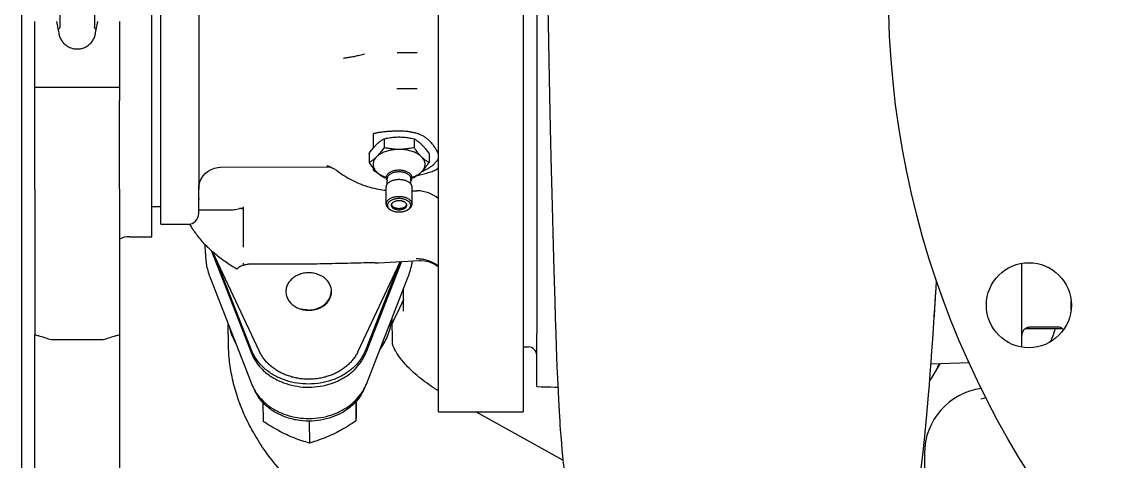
# Model space of a CAD drawing. Header units: millimetres. Extents: x 156850 to 204135, y 56350 to 74150.
# Drawn here: x 174473.2 to 174671.2, y 62116.7 to 62197.2 of the extents above; entities that cross this region are included whole.
import ezdxf

# ---------------------------------------------------------------- set-up
doc = ezdxf.new("R2010")
doc.units = ezdxf.units.MM
doc.header["$LTSCALE"] = 150
doc.layers.add('-----33 Equipment', color=5, linetype='Continuous')

# ---------------------------------------------------------------- blocks, each defined once
blk = doc.blocks.new('X-2F-PLAN$0$A$C73FA2420')
at = {"color": 0, "linetype": 'Continuous'}
for p, q in [((2333.42, 1165.05), (2562.72, 1165.08)), ((2332.73, 1162.65), (2385.59, 1162.66)), ((2386.37, 1162.66), (2385.59, 1162.66)), ((2412.24, 1162.66), (2386.37, 1162.66)), ((2412.24, 1162.66), (2428.51, 1162.66)), ((2428.51, 1162.66), (2432.45, 1162.66)), ((2430.95, 1162.66), (2430.95, 1147.16)), ((2432.45, 1162.66), (2432.46, 1162.66)), ((2432.46, 1162.66), (2432.95, 1162.66)), ((2432.95, 1162.66), (2437.91, 1162.66)), ((2437.91, 1162.66), (2437.99, 1162.66)), ((2437.99, 1162.66), (2441.29, 1162.66)), ((2441.29, 1162.66), (2441.45, 1162.66)), ((2441.45, 1162.66), (2442.95, 1162.66)), ((2384.65, 1150.16), (2384.65, 1159.66)), ((2442.95, 1158.68), (2441.36, 1158.37)), ((2441.36, 1158.37), (2440.92, 1158.29)), ((2459.52, 1158.09), (2441.95, 1158.09)), ((2440.92, 1151.54), (2441.49, 1151.43)), ((2441.49, 1151.43), (2441.55, 1151.53)), ((2441.49, 1151.43), (2442.95, 1151.14)), ((2459.52, 1151.74), (2441.95, 1151.74)), ((2385.59, 1147.16), (2329.1, 1147.15)), ((2386.37, 1147.14), (2329.1, 1147.15)), ((2386.37, 1147.16), (2385.59, 1147.16)), ((2412.24, 1147.16), (2386.37, 1147.16)), ((2403.13, 1147.14), (2386.37, 1147.14)), ((2412.24, 1147.16), (2428.51, 1147.16)), ((2430.9, 1147.16), (2428.51, 1147.16)), ((2432.46, 1147.16), (2430.95, 1147.16)), ((2432.95, 1147.16), (2432.46, 1147.16)), ((2437.91, 1147.16), (2432.95, 1147.16)), ((2437.99, 1147.16), (2437.91, 1147.16)), ((2441.29, 1147.16), (2437.99, 1147.16)), ((2441.45, 1147.16), (2441.29, 1147.16)), ((2442.95, 1147.16), (2441.45, 1147.16)), ((2403.54, 1145.38), (2403.54, 1141.22)), ((2403.54, 1141.22), (2409.08, 1141.22)), ((2409.08, 1141.22), (2488.43, 1141.23)), ((2409.08, 1141.22), (2409.08, 1139.58)), ((2405.83, 1139.58), (2488.43, 1139.59)), ((2405.83, 1139.58), (2405.83, 1134.67)), ((2400.46, 1131.44), (2402.12, 1131.46)), ((2407.83, 1132.67), (2412.28, 1132.67)), ((2408.49, 1132.67), (2408.49, 1126.62)), ((2409.92, 1132.67), (2410.08, 1132.67)), ((2410.08, 1132.67), (2412.28, 1132.67)), ((2412.28, 1132.67), (2412.98, 1132.67)), ((2412.35, 1132.67), (2412.28, 1132.67)), ((2456.51, 1132.67), (2412.35, 1132.67)), ((2395.89, 1130.53), (2376.46, 1122.92)), ((2401.08, 1130.4), (2382.2, 1122.99)), ((2382.51, 1121.53), (2400.85, 1130.14)), ((2382.77, 1123), (2400.21, 1129.84)), ((2383.78, 1127.21), (2387.55, 1127.26)), ((2416.28, 1128.68), (2416.35, 1108.61)), ((2397.83, 1125.96), (2397.73, 1125.8)), ((2398.71, 1124.52), (2398.28, 1124.52)), ((2398.57, 1123.1), (2398.57, 1115.17)), ((2409.04, 1124.52), (2401.66, 1124.52)), ((2373.23, 1120.91), (2369.73, 1120.87)), ((2369.77, 1112.42), (2365.75, 1112.37)), ((2373.37, 1103.92), (2369.81, 1103.87)), ((2398.99, 1095.78), (2382.51, 1103.51)), ((2376.56, 1101.97), (2396.05, 1094.35)), ((2399, 1095.52), (2382.29, 1102.05)), ((2398.99, 1095.75), (2382.86, 1102.05)), ((2418.74, 1101.48), (2417.15, 1101.48)), ((2398.78, 1099.73), (2399.17, 1092.22)), ((2416.14, 1100.74), (2415.76, 1100.74)), ((2422.41, 1100.74), (2419.74, 1100.74)), ((2384.19, 1097.21), (2388.56, 1097.27)), ((2388.22, 1096.98), (2387.64, 1097.26)), ((2409.51, 1098.36), (2412.64, 1098.36)), ((2413.2, 1098.15), (2414.18, 1098.15)), ((2421.47, 1098.73), (2419.88, 1098.73)), ((2430.71, 1096.37), (2430.71, 1092.69)), ((2437.24, 1092.67), (2437.25, 1096.34)), ((2389.94, 1095.17), (2393.96, 1095.17)), ((2409.51, 1093.6), (2412.64, 1093.6)), ((2411.95, 1093.6), (2411.95, 1092.69)), ((2413.2, 1093.82), (2414.18, 1093.82)), ((2421.47, 1093.23), (2419.88, 1093.23)), ((2418.74, 1090.48), (2417.15, 1090.48)), ((2371.45, 1088.76), (2372.95, 1088.76)), ((2371.45, 1088.76), (2371.45, 1073.26)), ((2372.95, 1088.76), (2445.25, 1088.77)), ((2362.62, 1065.98), (2371.45, 1081.95)), ((2373.07, 1073.26), (2371.45, 1073.26)), ((2445.25, 1073.27), (2373.07, 1073.26)), ((2383.36, 1073.27), (2383.36, 1072.3)), ((2376.09, 1070.77), (2378.97, 1070.77)), ((2378.97, 1070.77), (2385.84, 1070.77)), ((2508.18, 1070.77), (2385.84, 1070.77)), ((2363.85, 999.78), (2326, 999.78)), ((2380.42, 991.56), (2380.18, 998.6)), ((2379.02, 997.65), (2380.24, 996.92)), ((2379.72, 997.43), (2379.72, 997.42)), ((2379.72, 997.43), (2380.23, 996.98)), ((2386.75, 998.13), (2389.89, 997.93)), ((2388.56, 998.02), (2389.18, 997.98)), ((2389.18, 997.98), (2390.22, 997.91)), ((2390.22, 997.91), (2391.64, 997.81)), ((2391.64, 997.81), (2393.48, 997.69)), ((2393.48, 997.69), (2394.01, 997.66)), ((2393.92, 997.67), (2395.52, 997.56)), ((2394.01, 997.66), (2395.51, 997.56)), ((2383.34, 981.98), (2385.45, 981.98)), ((2385.45, 981.98), (2388.98, 981.98)), ((2386.65, 974.43), (2386.65, 981.39)), ((2386.97, 975.36), (2386.97, 980.46)), ((2388.98, 981.98), (2398.65, 981.98)), ((2390.22, 972.94), (2391.77, 972.94))]:
    blk.add_line(p, q, dxfattribs=at)
for points in [[(2441.95, 1158.09), (2441.86, 1158.09), (2441.75, 1158.13), (2441.64, 1158.19), (2441.55, 1158.29), (2441.49, 1158.39), (2441.48, 1158.4)], [(2441.55, 1151.53), (2441.63, 1151.63), (2441.74, 1151.69), (2441.87, 1151.73), (2441.95, 1151.74)], [(2410.09, 1132.67), (2410.19, 1132.66), (2410.33, 1132.63), (2410.46, 1132.59), (2410.54, 1132.55), (2410.57, 1132.53)], [(2412.28, 1132.67), (2412.94, 1132.61), (2413.57, 1132.45), (2414.15, 1132.2), (2414.69, 1131.86), (2415.16, 1131.44), (2415.56, 1130.96), (2415.88, 1130.41), (2416.12, 1129.8), (2416.25, 1129.14), (2416.28, 1128.68)], [(2398.62, 1127.26), (2398.39, 1126.89), (2398.1, 1126.41), (2397.83, 1125.97)], [(2416.53, 1109.16), (2416.54, 1109.19), (2416.53, 1109.15), (2416.5, 1109.03), (2416.44, 1108.84)], [(2416.44, 1108.84), (2416.34, 1108.56), (2416.19, 1108.23), (2415.98, 1107.85), (2415.73, 1107.44), (2415.51, 1107.15)], [(2392.02, 1095.17), (2390.45, 1095.9), (2388.22, 1096.98)], [(2399.17, 1092.22), (2399.18, 1091.97), (2399.14, 1091.34), (2399, 1090.66), (2398.76, 1089.96), (2398.42, 1089.28), (2398.06, 1088.77)], [(2376.09, 1070.77), (2376.08, 1069.95), (2376.07, 1069.08), (2376.04, 1068.25), (2376.01, 1067.47), (2375.97, 1066.91)], [(2395.41, 1067.58), (2391.88, 1067.49), (2388.63, 1067.38), (2385.8, 1067.29), (2383.46, 1067.21)], [(2409.16, 1067.95), (2404.23, 1067.82), (2399.59, 1067.69), (2395.41, 1067.58)], [(2423.48, 1068.3), (2418.14, 1068.18), (2409.16, 1067.95)], [(2442.61, 1068.71), (2435.83, 1068.57), (2429.36, 1068.42), (2423.48, 1068.3)], [(2462.01, 1069.13), (2455.07, 1068.98), (2448.52, 1068.83), (2442.61, 1068.71)], [(2369.78, 1066.57), (2369.12, 1066.52), (2368.26, 1066.46), (2367.01, 1066.37), (2365.75, 1066.27), (2364.53, 1066.17), (2363.33, 1066.05), (2362.12, 1065.92), (2360.9, 1065.78), (2359.63, 1065.61), (2358.27, 1065.4), (2356.8, 1065.13), (2355.18, 1064.79), (2353.53, 1064.38)], [(2383.46, 1067.21), (2379.77, 1067.08), (2376.5, 1066.93), (2373.77, 1066.8), (2371.53, 1066.67), (2369.78, 1066.57)], [(2357.8, 1000.83), (2360.16, 1000.51), (2363.04, 1000.16), (2366.41, 999.79), (2370.27, 999.41), (2374.51, 999.05)], [(2374.51, 999.05), (2376.43, 998.89), (2378.49, 998.73), (2380.56, 998.57), (2382.64, 998.42), (2384.71, 998.27), (2386.75, 998.13)], [(2377.06, 998.85), (2377.69, 998.46), (2379.02, 997.65)], [(2389.89, 997.93), (2389.98, 997.93), (2390.02, 997.92), (2390.07, 997.92), (2390.11, 997.92)], [(2390.11, 997.92), (2390.2, 997.91), (2390.25, 997.91), (2390.29, 997.91), (2390.34, 997.9)], [(2390.34, 997.9), (2390.42, 997.9), (2390.47, 997.89), (2390.51, 997.89), (2390.55, 997.89)], [(2390.55, 997.89), (2390.64, 997.88), (2390.68, 997.88), (2390.73, 997.88), (2390.77, 997.88), (2390.81, 997.87)], [(2390.81, 997.87), (2390.9, 997.87), (2390.94, 997.86), (2390.98, 997.86), (2391.02, 997.86), (2391.06, 997.86)], [(2391.06, 997.86), (2391.15, 997.85), (2391.19, 997.85), (2391.23, 997.85), (2391.27, 997.84), (2391.31, 997.84), (2391.35, 997.84)], [(2391.35, 997.84), (2391.44, 997.83), (2391.48, 997.83), (2391.52, 997.83), (2391.56, 997.82), (2391.6, 997.82), (2391.64, 997.82), (2391.68, 997.82)], [(2391.68, 997.82), (2391.76, 997.81), (2391.8, 997.81), (2391.84, 997.81), (2391.88, 997.8), (2391.92, 997.8), (2391.96, 997.8), (2392, 997.79), (2392.04, 997.79)], [(2392.04, 997.79), (2392.12, 997.79), (2392.16, 997.78), (2392.2, 997.78), (2392.24, 997.78), (2392.27, 997.78), (2392.31, 997.77), (2392.35, 997.77), (2392.39, 997.77), (2392.43, 997.77), (2392.47, 997.76)], [(2392.47, 997.76), (2392.55, 997.76), (2392.59, 997.76), (2392.62, 997.75), (2392.66, 997.75), (2392.7, 997.75), (2392.74, 997.75), (2392.78, 997.74), (2392.81, 997.74), (2392.85, 997.74), (2392.89, 997.74), (2392.93, 997.73), (2392.97, 997.73)], [(2392.97, 997.73), (2393.04, 997.73), (2393.08, 997.72), (2393.12, 997.72), (2393.15, 997.72), (2393.19, 997.72), (2393.23, 997.71), (2393.27, 997.71), (2393.3, 997.71), (2393.34, 997.71), (2393.38, 997.7), (2393.41, 997.7), (2393.45, 997.7), (2393.49, 997.7), (2393.52, 997.69), (2393.56, 997.69), (2393.6, 997.69), (2393.63, 997.69), (2393.67, 997.68), (2393.7, 997.68)], [(2393.7, 997.68), (2393.78, 997.68), (2393.81, 997.67), (2393.85, 997.67), (2393.88, 997.67), (2393.92, 997.67)]]:
    blk.add_lwpolyline(points, dxfattribs=at)
for centre, radius in [((2448.73, 841.29), 165.1), ((2391, 980.68), 7.78)]:
    blk.add_circle(centre, radius, dxfattribs=at)
for centre, radius, start, end in [((2399.54, 1145.38), 4, 0.0079, 26.4041), ((2407.83, 1134.67), 2, 180.0079, 270.0079), ((2405.95, 1092.68), 6, 319.2436, 0.0079), ((2381.84, 1072.3), 1.52, 269.9935, 359.9935), ((2363.85, 987.78), 12, 7.571, 90), ((2390.73, 990.28), 15, 244.6052, 254.1927)]:
    blk.add_arc(centre, radius, start, end, dxfattribs=at)
for points, start_tangent, end_tangent in [([(2385.47, 1162.27), (2385.59, 1162.66)], (0.297653, 0.954674), (0.297842, 0.954615)), ([(2384.65, 1159.66), (2384.97, 1160.66), (2385.28, 1161.66), (2385.47, 1162.27)], (0.296368, 0.955074), (0.297653, 0.954674)), ([(2440.92, 1158.29), (2440.58, 1158.23), (2440.24, 1158.13), (2439.91, 1158), (2439.59, 1157.83), (2439.29, 1157.63), (2439, 1157.39), (2438.74, 1157.11), (2438.51, 1156.8), (2438.31, 1156.46), (2438.15, 1156.1), (2438.03, 1155.72), (2437.96, 1155.32), (2437.94, 1154.91), (2437.96, 1154.5), (2438.03, 1154.1), (2438.15, 1153.72), (2438.31, 1153.35), (2438.51, 1153.02), (2438.74, 1152.71), (2439, 1152.44), (2439.29, 1152.2), (2439.59, 1151.99), (2439.91, 1151.82), (2440.24, 1151.69), (2440.58, 1151.6), (2440.92, 1151.54)], (-0.992806, -0.119731), (0.992791, -0.119859)), ([(2385.47, 1147.54), (2385.28, 1148.16), (2384.97, 1149.16), (2384.65, 1150.16)], (-0.297661, 0.954672), (-0.296376, 0.955071)), ([(2385.59, 1147.16), (2385.47, 1147.54)], (-0.29785, 0.954613), (-0.297661, 0.954672)), ([(2401.42, 1130.8), (2401.6, 1130.99), (2403.3, 1132.53), (2405.11, 1133.84), (2405.86, 1134.3)], (0.694851, 0.719153), (0.86333, 0.50464)), ([(2400.46, 1131.44), (2398.23, 1131.21), (2395.89, 1130.53)], (-0.999907, -0.013635), (-0.930983, -0.365063)), ([(2398.66, 1127.32), (2400.05, 1129.25), (2401.06, 1130.42)], (0.544053, 0.839051), (0.67802, 0.735043)), ([(2401.06, 1130.42), (2401.42, 1130.8)], (0.67802, 0.735043), (0.694851, 0.719153)), ([(2347.89, 1101.33), (2350.22, 1105.25), (2352.76, 1108.94), (2355.49, 1112.37), (2358.4, 1115.49), (2361.44, 1118.28), (2364.58, 1120.69), (2367.78, 1122.7), (2371.01, 1124.33), (2374.23, 1125.58), (2377.44, 1126.46), (2380.63, 1127.01), (2383.78, 1127.21)], (0.484022, 0.875056), (0.999907, 0.013621)), ([(2386.86, 1127.01), (2386.49, 1126.92), (2385.12, 1126.44), (2384.03, 1125.9)], (-0.973368, -0.229249), (-0.870344, -0.492444)), ([(2398.66, 1127.32), (2398.64, 1127.29), (2398.62, 1127.26)], (-0.544226, -0.838939), (-0.507673, -0.86155)), ([(2397.73, 1125.8), (2397.69, 1125.7), (2397.7, 1125.6), (2397.74, 1125.52), (2397.84, 1125.44)], (-0.487933, -0.872881), (0.861963, -0.506971)), ([(2398.31, 1124.53), (2398.23, 1124.75), (2398.14, 1124.95), (2398.06, 1125.13), (2397.99, 1125.27), (2397.91, 1125.38), (2397.84, 1125.44)], (-0.325623, 0.9455), (-0.861963, 0.506971)), ([(2408.49, 1126.63), (2408.52, 1126.18), (2408.59, 1125.69), (2408.73, 1125.17)], (0.000023, -1), (0.287513, -0.957777)), ([(2408.67, 1124.52), (2408.68, 1124.74), (2408.7, 1124.96), (2408.73, 1125.17)], (0.029036, 0.999578), (0.135313, 0.990803)), ([(2408.73, 1124.52), (2408.73, 1124.74), (2408.73, 1124.96), (2408.73, 1125.17)], (-0.000115, 1), (-0.000062, 1)), ([(2382.2, 1122.99), (2380.6, 1122.15), (2379.17, 1120.95), (2377.95, 1119.43), (2377, 1117.65), (2376.35, 1115.67), (2376.02, 1113.58), (2376.03, 1111.45), (2376.38, 1109.36), (2377.05, 1107.39), (2378.01, 1105.61), (2379.24, 1104.09), (2380.68, 1102.89), (2382.29, 1102.05)], (-0.930983, -0.365063), (0.931417, -0.363954)), ([(2382.3, 1122.8), (2382.77, 1123)], (0.90552, 0.424304), (0.930983, 0.365063)), ([(2398.28, 1124.52), (2398.37, 1124.32), (2398.44, 1124.1), (2398.5, 1123.87), (2398.54, 1123.62), (2398.56, 1123.36), (2398.57, 1123.1)], (0.429541, -0.903047), (0.000138, -1)), ([(2375.31, 1122.35), (2374.86, 1122.07), (2373.43, 1120.87), (2372.21, 1119.35), (2371.26, 1117.57), (2370.61, 1115.6), (2370.29, 1113.51), (2370.3, 1111.38), (2370.64, 1109.29), (2371.31, 1107.32), (2372.28, 1105.54), (2373.51, 1104.02), (2374.95, 1102.81), (2375.83, 1102.29)], (-0.861659, -0.507488), (0.891339, -0.453337)), ([(2373.21, 1120.93), (2374.7, 1122.05), (2375.3, 1122.37)], (0.733886, 0.679273), (0.900696, 0.43445)), ([(2376.46, 1122.92), (2375.31, 1122.35)], (-0.930983, -0.365063), (-0.861659, -0.507488)), ([(2382.86, 1102.05), (2381.26, 1102.9), (2379.81, 1104.1), (2378.59, 1105.62), (2377.62, 1107.4), (2376.95, 1109.37), (2376.61, 1111.46), (2376.6, 1113.59), (2376.92, 1115.68), (2377.57, 1117.65), (2378.52, 1119.43), (2379.74, 1120.95), (2381.17, 1122.16), (2382.3, 1122.8)], (-0.931417, 0.363954), (0.90552, 0.424304)), ([(2382.51, 1103.51), (2381.84, 1103.87), (2381.2, 1104.3), (2380.59, 1104.81), (2380.03, 1105.38), (2379.51, 1106.01), (2379.04, 1106.69), (2378.63, 1107.43), (2378.27, 1108.21), (2377.98, 1109.03), (2377.74, 1109.87), (2377.58, 1110.74), (2377.47, 1111.63), (2377.44, 1112.52), (2377.47, 1113.41), (2377.58, 1114.3), (2377.74, 1115.17), (2377.98, 1116.01), (2378.27, 1116.83), (2378.63, 1117.61), (2379.04, 1118.35), (2379.51, 1119.03), (2380.03, 1119.66), (2380.59, 1120.23), (2381.2, 1120.74), (2381.84, 1121.17), (2382.51, 1121.53)], (-0.905307, 0.424757), (0.905178, 0.425032)), ([(2367.3, 1116.61), (2368.02, 1118.02), (2368.84, 1119.46), (2369.73, 1120.87)], (0.424226, 0.905556), (0.549648, 0.835396)), ([(2369.77, 1112.44), (2369.98, 1114.8), (2370.62, 1117.06), (2371.65, 1119.08), (2373.04, 1120.77), (2373.21, 1120.93)], (-0.003538, 0.999994), (0.733886, 0.679273)), ([(2365.75, 1112.37), (2366.17, 1113.77), (2366.69, 1115.2), (2367.3, 1116.61)], (0.267843, 0.963462), (0.424226, 0.905556)), ([(2393.51, 1116.7), (2393.11, 1116.67), (2392.72, 1116.59), (2392.34, 1116.45), (2391.97, 1116.26), (2391.63, 1116.01), (2391.31, 1115.72), (2391.02, 1115.39), (2390.76, 1115.02), (2390.54, 1114.61), (2390.36, 1114.18), (2390.23, 1113.72), (2390.14, 1113.25), (2390.09, 1112.76), (2390.09, 1112.28), (2390.14, 1111.8), (2390.23, 1111.32), (2390.36, 1110.87), (2390.54, 1110.43), (2390.76, 1110.03), (2391.02, 1109.65), (2391.31, 1109.32), (2391.63, 1109.03), (2391.97, 1108.79), (2392.34, 1108.6), (2392.72, 1108.46), (2393.11, 1108.37), (2393.51, 1108.34)], (-1, -0.000155), (1, 0.000105)), ([(2393.51, 1108.34), (2393.9, 1108.37), (2394.3, 1108.46), (2394.68, 1108.6), (2395.04, 1108.79), (2395.39, 1109.03), (2395.71, 1109.32), (2396, 1109.65), (2396.25, 1110.03), (2396.47, 1110.43), (2396.65, 1110.87), (2396.79, 1111.32), (2396.88, 1111.8), (2396.92, 1112.28), (2396.92, 1112.77), (2396.88, 1113.25), (2396.79, 1113.72), (2396.65, 1114.18), (2396.47, 1114.61), (2396.25, 1115.02), (2396, 1115.39), (2395.71, 1115.72), (2395.39, 1116.01), (2395.04, 1116.26), (2394.68, 1116.45), (2394.3, 1116.59), (2393.9, 1116.67), (2393.51, 1116.7)], (1, 0.000155), (-1, -0.000105)), ([(2398.57, 1115.17), (2398.61, 1111.02), (2398.7, 1106.57), (2398.83, 1101.82)], (0.000138, -1), (0.032902, -0.999459)), ([(2390.12, 1112.64), (2390.26, 1113.87)], (-0.004482, 0.99999), (0.236747, 0.971571)), ([(2367.34, 1108.11), (2366.72, 1109.52), (2366.19, 1110.96), (2365.75, 1112.37)], (-0.430847, 0.902425), (-0.274528, 0.961579)), ([(2369.77, 1112.43), (2369.77, 1112.44)], (-0.004482, 0.99999), (-0.003538, 0.999994)), ([(2369.77, 1112.41), (2369.77, 1112.43)], (-0.005997, 0.999982), (-0.004482, 0.99999)), ([(2375.84, 1102.3), (2375.37, 1102.5), (2373.82, 1103.48), (2372.44, 1104.81), (2371.31, 1106.44), (2370.47, 1108.3), (2369.95, 1110.32), (2369.77, 1112.41)], (-0.926481, 0.376341), (-0.005997, 0.999982)), ([(2390.12, 1112.64), (2390.29, 1111.32), (2390.79, 1110.14), (2391.57, 1109.2), (2392.54, 1108.59), (2393.52, 1108.39)], (0.004482, -0.99999), (0.99937, -0.035504)), ([(2369.81, 1103.87), (2368.9, 1105.27), (2368.07, 1106.7), (2367.34, 1108.11)], (-0.556829, 0.830627), (-0.430847, 0.902425)), ([(2415.51, 1107.15), (2414.61, 1105.86), (2413.82, 1104.44), (2413.15, 1102.93), (2412.63, 1101.35), (2412.26, 1099.72), (2412.06, 1098.37)], (-0.611344, -0.791365), (-0.106872, -0.994273)), ([(2437.01, 1102.29), (2436.76, 1103.23), (2436.56, 1104.09), (2436.42, 1104.86), (2436.3, 1105.57), (2436.22, 1106.21)], (-0.269338, 0.963046), (-0.122551, 0.992462)), ([(2373.39, 1103.86), (2372.1, 1103.86), (2370.9, 1103.86), (2369.81, 1103.87)], (-1, 0), (-0.999994, 0.003451)), ([(2375.83, 1102.29), (2376.56, 1101.97)], (0.891339, -0.453337), (0.931417, -0.363954)), ([(2398.83, 1101.82), (2398.84, 1101.53), (2398.84, 1101.23), (2398.83, 1100.92), (2398.81, 1100.63), (2398.79, 1100.35), (2398.78, 1100.08), (2398.78, 1099.83), (2398.78, 1099.73)], (0.032902, -0.999459), (0.051221, -0.998687)), ([(2417.15, 1101.48), (2416.8, 1101.24), (2416.49, 1101.01), (2416.19, 1100.78), (2415.92, 1100.56)], (-0.826108, -0.563511), (-0.759818, -0.650135)), ([(2418.16, 1100.11), (2417.98, 1100.3), (2417.81, 1100.49), (2417.65, 1100.69), (2417.51, 1100.88), (2417.38, 1101.08), (2417.26, 1101.28), (2417.15, 1101.48)], (-0.704871, 0.709336), (-0.461828, 0.88697)), ([(2418.74, 1101.48), (2419.08, 1101.25), (2419.39, 1101.01), (2419.69, 1100.79), (2419.96, 1100.56), (2420.21, 1100.33), (2420.45, 1100.11)], (0.826251, -0.563302), (0.704871, -0.709336)), ([(2382.97, 1099.44), (2383.67, 1098.96), (2384.98, 1098.25), (2386.34, 1097.73), (2387.75, 1097.41), (2388.35, 1097.33)], (0.8065, -0.591234), (0.995408, -0.095718)), ([(2415.43, 1100.11), (2415.25, 1099.92), (2415.08, 1099.72), (2414.92, 1099.53), (2414.78, 1099.34), (2414.65, 1099.14), (2414.53, 1098.94), (2414.42, 1098.73)], (-0.704698, -0.709507), (-0.461612, -0.887082)), ([(2415.43, 1100.11), (2415.19, 1099.84), (2414.97, 1099.52), (2414.77, 1099.17), (2414.59, 1098.78), (2414.43, 1098.36)], (-0.704698, -0.709507), (-0.314252, -0.94934)), ([(2415.37, 1100.14), (2415.26, 1099.94)], (-0.499817, -0.866131), (-0.475703, -0.879606)), ([(2415.39, 1100.17), (2415.37, 1100.14)], (-0.503995, -0.863707), (-0.499817, -0.866131)), ([(2415.76, 1100.74), (2415.39, 1100.17)], (-0.573198, -0.819417), (-0.503995, -0.863707)), ([(2416.8, 1100.75), (2416.51, 1100.72), (2416.23, 1100.64), (2415.95, 1100.51), (2415.69, 1100.33), (2415.43, 1100.11)], (-1, -0.000105), (-0.704698, -0.709507)), ([(2415.92, 1100.56), (2415.67, 1100.33), (2415.43, 1100.11)], (-0.759818, -0.650135), (-0.704698, -0.709507)), ([(2415.76, 1100.74), (2415.53, 1100.2)], (-0.425755, -0.904839), (-0.363308, -0.931669)), ([(2418.16, 1100.11), (2417.91, 1100.33), (2417.64, 1100.51), (2417.37, 1100.64), (2417.08, 1100.72), (2416.8, 1100.75)], (-0.704871, 0.709336), (-1, -0.000105)), ([(2419.53, 1095.98), (2419.52, 1096.44), (2419.48, 1096.89), (2419.42, 1097.33), (2419.33, 1097.75), (2419.23, 1098.17), (2419.1, 1098.56), (2418.95, 1098.93), (2418.78, 1099.27), (2418.59, 1099.58), (2418.38, 1099.86), (2418.16, 1100.11)], (-0.000138, 1), (-0.704871, 0.709336)), ([(2419.88, 1098.73), (2419.53, 1098.97), (2419.22, 1099.21), (2418.92, 1099.43), (2418.65, 1099.66), (2418.4, 1099.88), (2418.16, 1100.11)], (-0.826251, 0.563302), (-0.704871, 0.709336)), ([(2420.45, 1100.11), (2420.66, 1099.88), (2420.86, 1099.66), (2421.03, 1099.43), (2421.19, 1099.2), (2421.34, 1098.97), (2421.47, 1098.73)], (0.704871, -0.709336), (0.461828, -0.88697)), ([(2422.89, 1096.37), (2422.86, 1097.02), (2422.83, 1097.68), (2422.78, 1098.32), (2422.71, 1098.96), (2422.63, 1099.58), (2422.53, 1100.17), (2422.41, 1100.74)], (-0.029273, 0.999571), (-0.235036, 0.971987)), ([(2375.29, 1088.76), (2376.43, 1090.48), (2377.57, 1092), (2378.68, 1093.31), (2379.74, 1094.41), (2380.74, 1095.31), (2381.64, 1096.01), (2382.44, 1096.53), (2383.12, 1096.88), (2383.66, 1097.1), (2384.03, 1097.2), (2384.19, 1097.21)], (0.530281, 0.847822), (0.99805, 0.062414)), ([(2408.45, 1097.5), (2408.42, 1097.44), (2408.31, 1097.21), (2408.22, 1096.96), (2408.16, 1096.7), (2408.11, 1096.42), (2408.09, 1096.13), (2408.09, 1095.84), (2408.11, 1095.55), (2408.16, 1095.27), (2408.22, 1095), (2408.31, 1094.75), (2408.42, 1094.53), (2408.45, 1094.46)], (-0.504619, -0.863342), (0.504887, -0.863186)), ([(2408.67, 1097.8), (2408.54, 1097.64), (2408.45, 1097.5)], (-0.686068, -0.727538), (-0.504619, -0.863342)), ([(2409.31, 1097.41), (2409.19, 1097.39), (2409.07, 1097.34), (2408.95, 1097.27), (2408.85, 1097.16), (2408.75, 1097.03), (2408.67, 1096.87), (2408.6, 1096.7), (2408.55, 1096.5), (2408.51, 1096.3), (2408.49, 1096.09), (2408.49, 1095.88), (2408.51, 1095.67), (2408.55, 1095.46), (2408.6, 1095.27), (2408.67, 1095.09), (2408.75, 1094.94), (2408.85, 1094.81), (2408.95, 1094.7), (2409.07, 1094.62), (2409.19, 1094.57), (2409.31, 1094.56)], (-1, -0.000156), (1, 0.000105)), ([(2409.16, 1098.28), (2408.99, 1098.18), (2408.83, 1098.04), (2408.68, 1097.87), (2408.56, 1097.68)], (-0.905993, -0.423292), (-0.50466, -0.863318)), ([(2409.31, 1098.11), (2409.14, 1098.09), (2408.98, 1098.03), (2408.82, 1097.94), (2408.67, 1097.8)], (-1, -0.000105), (-0.686068, -0.727538)), ([(2409.2, 1097.27), (2409.09, 1097.16), (2409, 1097.03), (2408.92, 1096.87), (2408.85, 1096.7), (2408.79, 1096.5), (2408.76, 1096.3), (2408.74, 1096.09), (2408.74, 1095.88), (2408.76, 1095.67), (2408.79, 1095.46), (2408.85, 1095.27), (2408.92, 1095.09), (2409, 1094.94), (2409.09, 1094.81), (2409.2, 1094.7)], (-0.765854, -0.643015), (0.766007, -0.642833)), ([(2409.51, 1098.36), (2409.33, 1098.34), (2409.16, 1098.28)], (-1, -0.000156), (-0.905993, -0.423292)), ([(2409.31, 1097.34), (2409.2, 1097.27)], (-0.880718, -0.473642), (-0.765854, -0.643015)), ([(2409.31, 1093.85), (2409.48, 1093.87), (2409.64, 1093.93), (2409.8, 1094.03), (2409.94, 1094.16), (2410.08, 1094.33), (2410.2, 1094.53), (2410.31, 1094.75), (2410.39, 1095), (2410.46, 1095.27), (2410.51, 1095.55), (2410.53, 1095.84), (2410.53, 1096.13), (2410.51, 1096.42), (2410.46, 1096.7), (2410.39, 1096.96), (2410.31, 1097.21), (2410.2, 1097.44), (2410.08, 1097.64), (2409.94, 1097.8), (2409.8, 1097.94), (2409.64, 1098.03), (2409.47, 1098.09), (2409.31, 1098.11)], (1, 0.000105), (-1, -0.000105)), ([(2409.43, 1097.39), (2409.31, 1097.41)], (-0.967296, 0.253651), (-1, -0.000105)), ([(2409.43, 1097.39), (2409.31, 1097.34)], (-0.967241, -0.253858), (-0.880718, -0.473642)), ([(2409.66, 1097.27), (2409.55, 1097.34), (2409.43, 1097.39)], (-0.766007, 0.642833), (-0.967296, 0.253651)), ([(2409.51, 1093.6), (2409.69, 1093.62), (2409.87, 1093.68), (2410.04, 1093.78), (2410.2, 1093.92), (2410.35, 1094.09), (2410.48, 1094.3), (2410.6, 1094.53), (2410.7, 1094.79), (2410.78, 1095.07), (2410.83, 1095.37), (2410.87, 1095.67), (2410.88, 1095.98), (2410.87, 1096.29), (2410.83, 1096.6), (2410.78, 1096.89), (2410.7, 1097.17), (2410.6, 1097.43), (2410.48, 1097.67), (2410.34, 1097.87), (2410.2, 1098.04), (2410.04, 1098.18), (2409.87, 1098.28), (2409.69, 1098.34), (2409.51, 1098.36)], (1, 0.000156), (-1, -0.000105)), ([(2409.66, 1094.7), (2409.77, 1094.81), (2409.86, 1094.94), (2409.95, 1095.09), (2410.02, 1095.27), (2410.07, 1095.46), (2410.11, 1095.67), (2410.12, 1095.88), (2410.12, 1096.09), (2410.11, 1096.3), (2410.07, 1096.5), (2410.02, 1096.7), (2409.95, 1096.87), (2409.86, 1097.03), (2409.77, 1097.16), (2409.66, 1097.27)], (0.765854, 0.643015), (-0.766007, 0.642833)), ([(2413.2, 1098.15), (2413.16, 1098.18), (2412.99, 1098.28), (2412.82, 1098.34), (2412.64, 1098.36)], (-0.784888, 0.619637), (-1, -0.000105)), ([(2413.5, 1097.83), (2413.47, 1097.87), (2413.32, 1098.05), (2413.2, 1098.15)], (-0.577708, 0.816243), (-0.784888, 0.619637)), ([(2413.5, 1094.13), (2413.6, 1094.3), (2413.72, 1094.53), (2413.82, 1094.79), (2413.9, 1095.07), (2413.96, 1095.37), (2413.99, 1095.67), (2414, 1095.98), (2413.99, 1096.29), (2413.96, 1096.6), (2413.9, 1096.89), (2413.82, 1097.17), (2413.72, 1097.43), (2413.6, 1097.67), (2413.5, 1097.83)], (0.577457, 0.816421), (-0.577708, 0.816243)), ([(2414, 1098.28), (2413.83, 1098.18), (2413.79, 1098.15)], (-0.905993, -0.423292), (-0.784699, -0.619877)), ([(2414.33, 1098.36), (2414.18, 1098.34), (2414, 1098.28)], (-0.999646, -0.026616), (-0.905993, -0.423292)), ([(2414.18, 1093.82), (2414.35, 1093.84), (2414.51, 1093.9), (2414.67, 1094), (2414.82, 1094.13), (2414.96, 1094.3), (2415.09, 1094.5), (2415.19, 1094.73), (2415.28, 1094.99), (2415.35, 1095.26), (2415.4, 1095.54), (2415.42, 1095.84), (2415.42, 1096.13), (2415.4, 1096.42), (2415.35, 1096.71), (2415.28, 1096.98), (2415.19, 1097.23), (2415.09, 1097.46), (2414.96, 1097.66), (2414.82, 1097.83), (2414.67, 1097.97), (2414.51, 1098.07), (2414.35, 1098.13), (2414.18, 1098.15)], (1, 0.000156), (-1, -0.000105)), ([(2414.42, 1098.73), (2414.33, 1098.37)], (-0.229987, -0.973194), (-0.207076, -0.978325)), ([(2414.35, 1098.36), (2414.33, 1098.36)], (-1, -0.000156), (-0.999646, -0.026616)), ([(2414.35, 1093.6), (2414.53, 1093.62), (2414.71, 1093.68), (2414.88, 1093.78), (2415.04, 1093.92), (2415.19, 1094.09), (2415.32, 1094.3), (2415.44, 1094.53), (2415.54, 1094.79), (2415.62, 1095.07), (2415.67, 1095.37), (2415.71, 1095.67), (2415.72, 1095.98), (2415.71, 1096.29), (2415.67, 1096.6), (2415.62, 1096.89), (2415.54, 1097.17), (2415.44, 1097.43), (2415.32, 1097.67), (2415.19, 1097.87), (2415.04, 1098.05), (2414.88, 1098.18), (2414.71, 1098.28), (2414.53, 1098.34), (2414.35, 1098.36)], (1, 0.000156), (-1, -0.000105)), ([(2419.53, 1095.98), (2419.54, 1096.37), (2419.56, 1096.76), (2419.6, 1097.14), (2419.65, 1097.53), (2419.71, 1097.92), (2419.79, 1098.32), (2419.88, 1098.73)], (-0.000138, 1), (0.229987, 0.973194)), ([(2421.47, 1098.73), (2421.57, 1098.26), (2421.66, 1097.8), (2421.73, 1097.34), (2421.78, 1096.89), (2421.81, 1096.44), (2421.82, 1095.98)], (0.230258, -0.97313), (0.000138, -1)), ([(2418.17, 1091.86), (2418.4, 1092.13), (2418.63, 1092.44), (2418.83, 1092.8), (2419.01, 1093.18), (2419.16, 1093.6), (2419.29, 1094.05), (2419.4, 1094.51), (2419.47, 1094.99), (2419.52, 1095.49), (2419.53, 1095.98)], (0.704698, 0.709507), (-0.000138, 1)), ([(2419.88, 1093.23), (2419.77, 1093.71), (2419.69, 1094.18), (2419.62, 1094.63), (2419.57, 1095.08), (2419.54, 1095.53), (2419.53, 1095.98)], (-0.230258, 0.97313), (-0.000138, 1)), ([(2421.82, 1095.98), (2421.81, 1095.53), (2421.78, 1095.08), (2421.73, 1094.63), (2421.66, 1094.17), (2421.57, 1093.71), (2421.47, 1093.23)], (0.000138, -1), (-0.229987, -0.973194)), ([(2422.46, 1092.69), (2422.6, 1093.27), (2422.72, 1093.86), (2422.81, 1094.48), (2422.86, 1095.1), (2422.89, 1095.73), (2422.89, 1096.37)], (0.270212, 0.962801), (-0.029274, 0.999571)), ([(2396.05, 1094.35), (2398.4, 1093.67), (2399.09, 1093.56)], (0.931417, -0.363954), (0.991005, -0.133828)), ([(2408.45, 1094.46), (2408.54, 1094.33), (2408.67, 1094.16)], (0.504887, -0.863186), (0.686247, -0.727369)), ([(2408.56, 1094.28), (2408.68, 1094.09), (2408.83, 1093.92), (2408.99, 1093.78), (2409.16, 1093.68)], (0.504927, -0.863162), (0.906087, -0.423091)), ([(2408.67, 1094.16), (2408.82, 1094.03), (2408.98, 1093.93), (2409.14, 1093.87), (2409.31, 1093.85)], (0.686247, -0.727369), (1, 0.000105)), ([(2409.16, 1093.68), (2409.34, 1093.62), (2409.51, 1093.6)], (0.906087, -0.423091), (1, 0.000105)), ([(2409.2, 1094.7), (2409.31, 1094.62), (2409.43, 1094.57)], (0.766007, -0.642833), (0.967296, -0.253651)), ([(2409.31, 1094.56), (2409.43, 1094.57)], (1, 0.000156), (0.967241, 0.253858)), ([(2409.43, 1094.57), (2409.55, 1094.62)], (0.967241, 0.253858), (0.880718, 0.473642)), ([(2409.55, 1094.62), (2409.66, 1094.7)], (0.880718, 0.473642), (0.765854, 0.643015)), ([(2412.64, 1093.6), (2412.82, 1093.62), (2412.99, 1093.68), (2413.16, 1093.78), (2413.2, 1093.81)], (1, 0.000156), (0.784699, 0.619877)), ([(2413.2, 1093.81), (2413.32, 1093.92), (2413.47, 1094.09), (2413.5, 1094.13)], (0.784699, 0.619877), (0.577457, 0.816421)), ([(2413.79, 1093.81), (2413.83, 1093.78), (2414, 1093.68)], (0.784888, -0.619637), (0.906087, -0.423091)), ([(2414, 1093.68), (2414.18, 1093.62), (2414.33, 1093.6)], (0.906087, -0.423091), (0.999622, -0.027488)), ([(2414.33, 1093.6), (2414.35, 1093.6)], (0.999622, -0.027488), (1, 0.000105)), ([(2414.33, 1093.6), (2414.42, 1093.23)], (0.20737, -0.978263), (0.230258, -0.97313)), ([(2414.42, 1093.23), (2414.55, 1092.99), (2414.69, 1092.76)], (0.461828, -0.88697), (0.549878, -0.835245)), ([(2414.43, 1093.6), (2414.5, 1093.41), (2414.65, 1093.04), (2414.82, 1092.7), (2415.01, 1092.38), (2415.21, 1092.1), (2415.43, 1091.86)], (0.314692, -0.949194), (0.704871, -0.709336)), ([(2418.17, 1091.86), (2418.36, 1092.05), (2418.58, 1092.25), (2418.81, 1092.44), (2419.05, 1092.63), (2419.31, 1092.83), (2419.58, 1093.03), (2419.88, 1093.23)], (0.704698, 0.709507), (0.826108, 0.563511)), ([(2421.47, 1093.23), (2421.34, 1093), (2421.19, 1092.77), (2421.03, 1092.54), (2420.86, 1092.31), (2420.67, 1092.09), (2420.45, 1091.86)], (-0.461612, -0.887082), (-0.704698, -0.709507)), ([(2399.53, 1092.85), (2399.51, 1092.13), (2399.42, 1091.47), (2399.08, 1090.32), (2398.58, 1089.34), (2398.17, 1088.77)], (0.026471, -0.99965), (-0.627741, -0.778423)), ([(2414.69, 1092.76), (2414.85, 1092.53)], (0.549878, -0.835245), (0.59255, -0.805534)), ([(2414.72, 1092.72), (2414.73, 1092.69)], (0.266973, -0.963704), (0.270474, -0.962727)), ([(2414.73, 1092.69), (2414.87, 1092.17), (2415.01, 1091.65), (2415.14, 1091.14), (2415.28, 1090.64), (2415.43, 1090.16), (2415.59, 1089.72), (2415.77, 1089.33), (2415.97, 1089.02), (2416.2, 1088.79), (2416.23, 1088.77)], (0.270474, -0.962727), (0.799001, -0.60133)), ([(2414.85, 1092.53), (2415.03, 1092.31), (2415.22, 1092.08), (2415.43, 1091.86)], (0.59255, -0.805534), (0.704871, -0.709336)), ([(2415.43, 1091.86), (2415.63, 1091.67), (2415.85, 1091.47), (2416.07, 1091.28), (2416.32, 1091.09), (2416.58, 1090.89), (2416.85, 1090.69), (2417.15, 1090.48)], (0.704871, -0.709336), (0.826251, -0.563302)), ([(2415.43, 1091.86), (2415.69, 1091.63), (2415.96, 1091.45), (2416.23, 1091.33), (2416.51, 1091.25), (2416.8, 1091.22)], (0.704871, -0.709336), (1, 0.000105)), ([(2415.53, 1091.76), (2415.58, 1091.64), (2415.84, 1091.05), (2416.14, 1090.51), (2416.47, 1090.02), (2416.83, 1089.6), (2417.21, 1089.24), (2417.61, 1088.94), (2417.92, 1088.76)], (0.364051, -0.931379), (0.898118, -0.439754)), ([(2416.8, 1091.22), (2417.09, 1091.25), (2417.37, 1091.33), (2417.64, 1091.45), (2417.91, 1091.63), (2418.17, 1091.86)], (1, 0.000105), (0.704698, 0.709507)), ([(2417.15, 1090.48), (2417.28, 1090.72), (2417.43, 1090.96), (2417.58, 1091.18), (2417.76, 1091.41), (2417.95, 1091.63), (2418.17, 1091.86)], (0.461612, 0.887082), (0.704698, 0.709507)), ([(2418.57, 1088.77), (2418.64, 1088.79), (2419.17, 1089.02), (2419.74, 1089.33), (2420.31, 1089.72), (2420.85, 1090.16), (2421.32, 1090.64), (2421.71, 1091.14), (2422.03, 1091.65), (2422.28, 1092.17), (2422.46, 1092.69)], (0.939222, 0.343312), (0.270212, 0.962801)), ([(2420.45, 1091.86), (2420.22, 1091.63), (2419.96, 1091.41), (2419.69, 1091.18), (2419.39, 1090.95), (2419.08, 1090.72), (2418.74, 1090.48)], (-0.704698, -0.709507), (-0.826108, -0.563511)), ([(2374.03, 988.5), (2373.81, 989.49)], (-0.241754, 0.970338), (-0.205656, 0.978624)), ([(2386.53, 981.54), (2386.03, 981.87), (2385.47, 981.98)], (-0.707195, 0.707019), (-0.999888, 0.014985)), ([(2386.97, 980.46), (2386.86, 981.05), (2386.53, 981.54)], (-0.000124, 1), (-0.707195, 0.707019)), ([(2386.55, 974.31), (2386.7, 974.48)], (0.692112, 0.72179), (0.573497, 0.819208)), ([(2386.7, 974.48), (2386.97, 975.36)], (0.573497, 0.819208), (-0.000124, 1))]:
    blk.add_spline(points, degree=3, dxfattribs=dict(at, start_tangent=start_tangent, end_tangent=end_tangent))
blk = doc.blocks.new('X-2F-PLAN$0$zw$C47F')
at = {"layer": '-----33 Equipment'}
blk.add_blockref('X-2F-PLAN$0$A$C73FA2420', (2898.05, 848.02), dxfattribs=at)

msp = doc.modelspace()

# ---------------------------------------------------------------- block references
at = {"layer": '-----33 Equipment', "rotation": 90.00000000000001}
msp.add_blockref('X-2F-PLAN$0$zw$C47F', (176486.3, 56856.22), dxfattribs=at)

doc.saveas('drawing.dxf')
